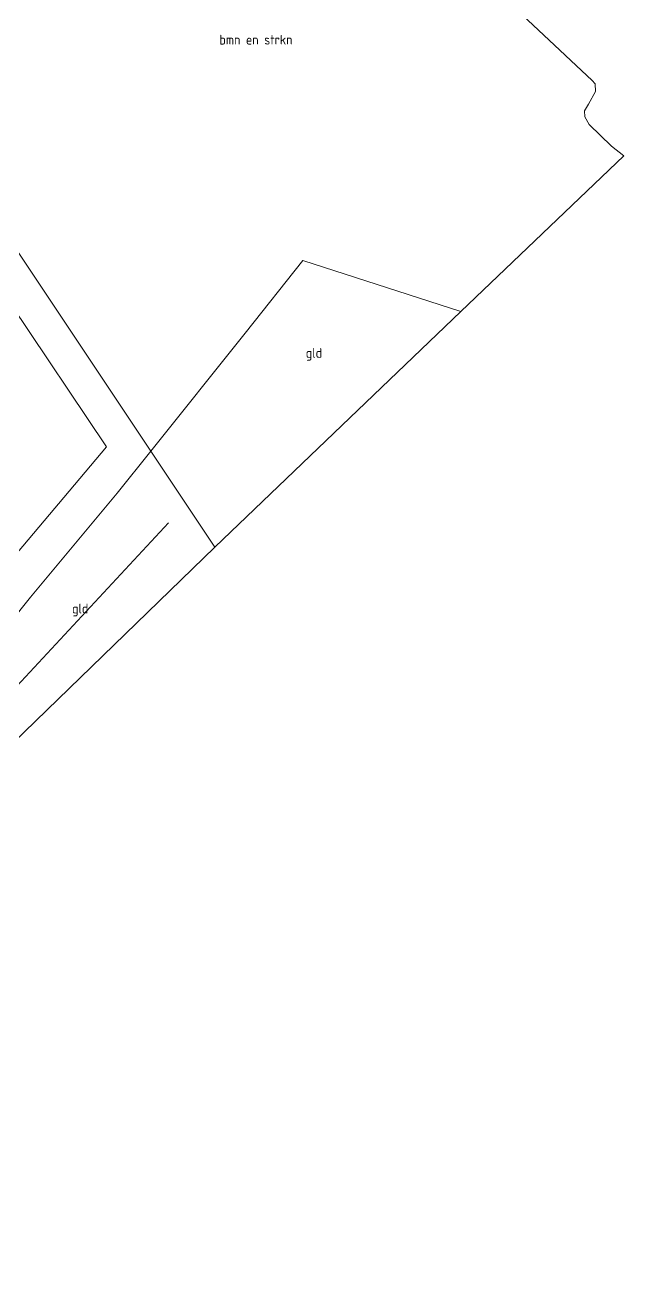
# Model space of a CAD drawing. Extents: x 253736 to 255979, y 477184 to 479215.
# Drawn here: x 255814 to 255967.4, y 478373.4 to 478697.8 of the extents above; entities that cross this region are included whole.
import ezdxf
from ezdxf.enums import TextEntityAlignment as Align

# ---------------------------------------------------------------- set-up
doc = ezdxf.new("R2010")
doc.units = 0
for name, color, linetype, lineweight in [('af-bs-rasterhekwerk', 8, 'hekwerk', 18), ('bp-b5-bomenstruiken', 8, 'Continuous', 18), ('kd-bs-opnamedtmgrens', 8, 'Continuous', 18), ('og-b5-grond_ingericht', 8, 'Continuous', 18), ('og-bs-hoogtelijn', 8, 'Continuous', 18), ('og-bs-hulpgeometrie', 8, 'Continuous', 18), ('og-bs-terreinafscheiding', 8, 'Continuous', 18)]:
    doc.layers.add(name, color=color, linetype=linetype, lineweight=lineweight)
doc.styles.add('rtw_iso', font='isocp.shx')
doc.linetypes.add('hekwerk', pattern='A,7,-1.5,[1,RTW.shx,S=0.75,R=0,X=0,Y=0],-1.5', length=10)

# ---------------------------------------------------------------- blocks, each defined once
blk = doc.blocks.new('dtbattr-r')
at = {"style": 'rtw_iso'}
blk.add_attdef('TAG', text='', height=2.5, dxfattribs=at).set_placement((0, 0), align=Align.MIDDLE_CENTER)

msp = doc.modelspace()

# ---------------------------------------------------------------- linework, layer by layer
at = {"layer": 'af-bs-rasterhekwerk'}
for points in [[(255846.125, 478588.546, 26.051), (255870.365, 478618.841, 26.837), (255885.08, 478637.469, 26.888), (255925.618, 478624.346, 26.873)], [(255802.109, 478505.296, 25.682), (255790.052, 478514.975, 25.61), (255789.679, 478515.498, 25.586), (255789.391, 478516.272, 25.574), (255789.549, 478518.196, 25.556), (255790.64, 478519.968, 25.505), (255805.43, 478538.708, 25.511), (255809.918, 478544.323, 25.499), (255815.326, 478551.09, 25.547), (255837.529, 478577.774, 26.033), (255846.125, 478588.546, 26.051)]]:
    msp.add_polyline3d(points, dxfattribs=at)
at = {"layer": 'bp-b5-bomenstruiken'}
msp.add_polyline3d([(255930.395, 478710.886, 26.462), (255959.275, 478683.668, 26.606), (255960.074, 478682.827, 26.636), (255960.165, 478680.868, 26.69), (255958.365, 478677.613, 26.72), (255957.351, 478675.91, 26.705), (255957.44, 478674.304, 26.705), (255958.547, 478672.367, 26.702), (255964.219, 478666.838, 26.795), (255967.378, 478664.331, 26.821), (255925.618, 478624.346, 26.873), (255885.08, 478637.469, 26.888), (255870.365, 478618.841, 26.837), (255846.125, 478588.546, 26.051), (255768.968, 478704.367, 26.045)], dxfattribs=at)
msp.add_polyline3d([(255846.125, 478588.546, 26.051), (255837.529, 478577.774, 26.033), (255815.326, 478551.09, 25.547), (255809.918, 478544.323, 25.499), (255806.97, 478546.859, 25.475), (255805.658, 478548.913, 25.499), (255795.524, 478561.56, 25.784), (255786.215, 478573.578, 26.282), (255770.444, 478592.714, 26.177), (255746.248, 478619.813, 25.916), (255721.678, 478649.404, 26.072), (255720.564, 478650.536, 26.033), (255719.243, 478651.6, 26.012), (255750.323, 478684.038, 26.063), (255751.849, 478685.484, 26.069), (255768.968, 478704.367, 26.045)], close=True, dxfattribs=at)
at = {"layer": 'kd-bs-opnamedtmgrens'}
msp.add_polyline3d([(255598.915, 478314.542, 26.187), (255709.042, 478413.836, 26.159), (255709.893, 478414.647, 25.28), (255710.661, 478415.38, 25.937), (255711.325, 478416.013, 26), (255714.32, 478418.87, 25.979), (255715.243, 478419.75, 25.973), (255715.985, 478420.459, 25.544), (255716.739, 478421.179, 25.79), (255717.269, 478421.684, 25.775), (255798.669, 478501.854, 25.564), (255799.111, 478502.296, 25.568), (255799.998, 478503.184, 24.632), (255800.674, 478503.86, 24.674), (255801.706, 478504.892, 25.718), (255802.109, 478505.296, 25.682), (255862.522, 478563.932, 26.068)], dxfattribs=at)
at = {"layer": 'og-b5-grond_ingericht'}
for points in [[(255925.618, 478624.346, 26.873), (255862.522, 478563.932, 26.068), (255846.125, 478588.546, 26.051), (255870.365, 478618.841, 26.837), (255885.08, 478637.469, 26.888)], [(255862.522, 478563.932, 26.068), (255802.109, 478505.296, 25.682), (255790.052, 478514.975, 25.61), (255789.679, 478515.498, 25.586), (255789.391, 478516.272, 25.574), (255789.549, 478518.196, 25.556), (255790.64, 478519.968, 25.505), (255805.43, 478538.708, 25.511), (255809.918, 478544.323, 25.499), (255815.326, 478551.09, 25.547), (255837.529, 478577.774, 26.033), (255846.125, 478588.546, 26.051)]]:
    msp.add_polyline3d(points, close=True, dxfattribs=at)
at = {"layer": 'og-bs-hoogtelijn'}
for points in [[(255809.2, 478559.301, 25.778), (255834.779, 478589.617, 26.726), (255810.227, 478626.251, 26.303), (255772.264, 478597.076, 26.225), (255734.84, 478643.705, 26.168), (255772.713, 478683.848, 26.468)], [(255850.711, 478570.134, 26.045), (255803.933, 478519.882, 25.829)]]:
    msp.add_polyline3d(points, dxfattribs=at)
at = {"layer": 'og-bs-hulpgeometrie'}
msp.add_polyline3d([(255758.894, 478719.489, 25.553), (255759.851, 478718.052, 24.362), (255760.595, 478716.935, 24.251), (255761.463, 478715.633, 25.598), (255761.73, 478715.233, 25.679), (255763.559, 478712.487, 25.844), (255765.468, 478709.622, 25.949), (255767.417, 478706.695, 25.994), (255768.968, 478704.367, 26.045), (255846.125, 478588.546, 26.051), (255862.522, 478563.932, 26.068)], dxfattribs=at)
at = {"layer": 'og-bs-terreinafscheiding'}
msp.add_polyline3d([(255953.98, 478759.313, 26.501), (255942.866, 478734.982, 26.501), (255930.395, 478710.886, 26.462), (255959.275, 478683.668, 26.606), (255960.074, 478682.827, 26.636), (255960.165, 478680.868, 26.69), (255958.365, 478677.613, 26.72), (255957.351, 478675.91, 26.705), (255957.44, 478674.304, 26.705), (255958.547, 478672.367, 26.702), (255964.219, 478666.838, 26.795), (255967.378, 478664.331, 26.821)], dxfattribs=at)

# ---------------------------------------------------------------- block references
at = {"layer": 'bp-b5-bomenstruiken'}
ref = msp.add_blockref('dtbattr-r', (255863.71875, 478692.125, 26.457945), dxfattribs=at)
ref.add_attrib('TAG', 'bmn en strkn', dxfattribs={"layer": '0', "height": 2.5, "style": 'rtw_iso'}).set_placement((255863.71875, 478692.125, 26.457945), align=Align.BOTTOM_LEFT)
at = {"layer": 'og-b5-grond_ingericht'}
ref = msp.add_blockref('dtbattr-r', (255885.875, 478611.75, 26.598333), dxfattribs=at)
ref.add_attrib('TAG', 'gld', dxfattribs={"layer": '0', "height": 2.5, "style": 'rtw_iso'}).set_placement((255885.875, 478611.75, 26.598333), align=Align.BOTTOM_LEFT)
ref = msp.add_blockref('dtbattr-r', (255825.953125, 478546.15625, 25.714615), dxfattribs=at)
ref.add_attrib('TAG', 'gld', dxfattribs={"layer": '0', "height": 2.5, "style": 'rtw_iso'}).set_placement((255825.953125, 478546.15625, 25.714615), align=Align.BOTTOM_LEFT)

doc.saveas('drawing.dxf')
